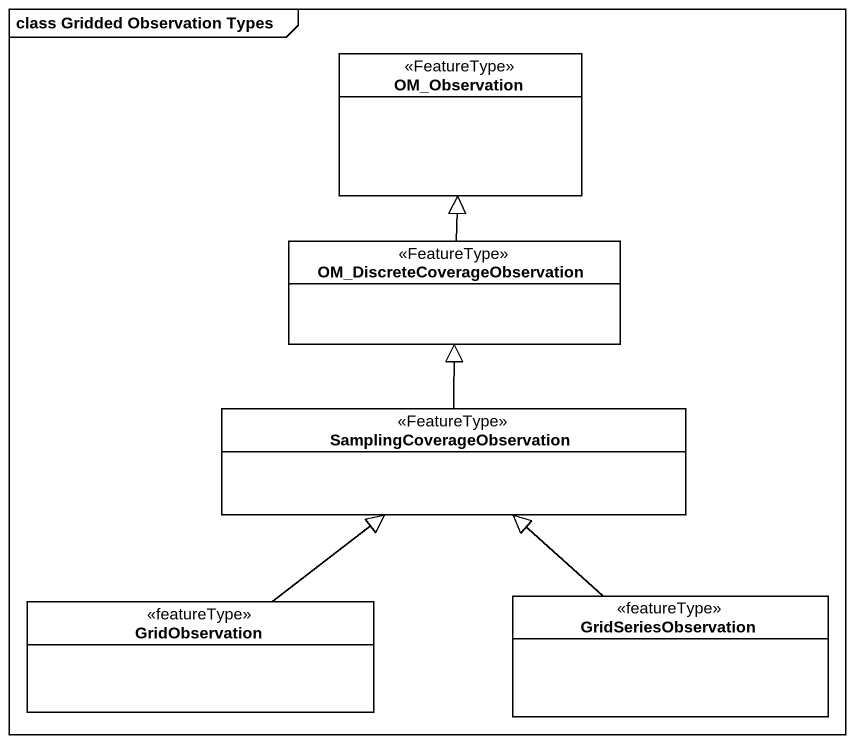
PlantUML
@startuml
mainframe class Gridded Observation Types
hide circle
hide empty members
class OM_Observation <<FeatureType>> #FFFFFF
class "OM_DiscreteCoverageObservation" as OM_DiscreteCoverageObservati <<FeatureType>> #FFFFFF
class SamplingCoverageObservation <<FeatureType>> #FFFFFF
class GridSeriesObservation <<featureType>> #FFFFFF
class GridObservation <<featureType>> #FFFFFF
OM_DiscreteCoverageObservati -up-|> OM_Observation
SamplingCoverageObservation -up-|> OM_DiscreteCoverageObservati
GridSeriesObservation -up-|> SamplingCoverageObservation
GridObservation -up-|> SamplingCoverageObservation
@enduml
